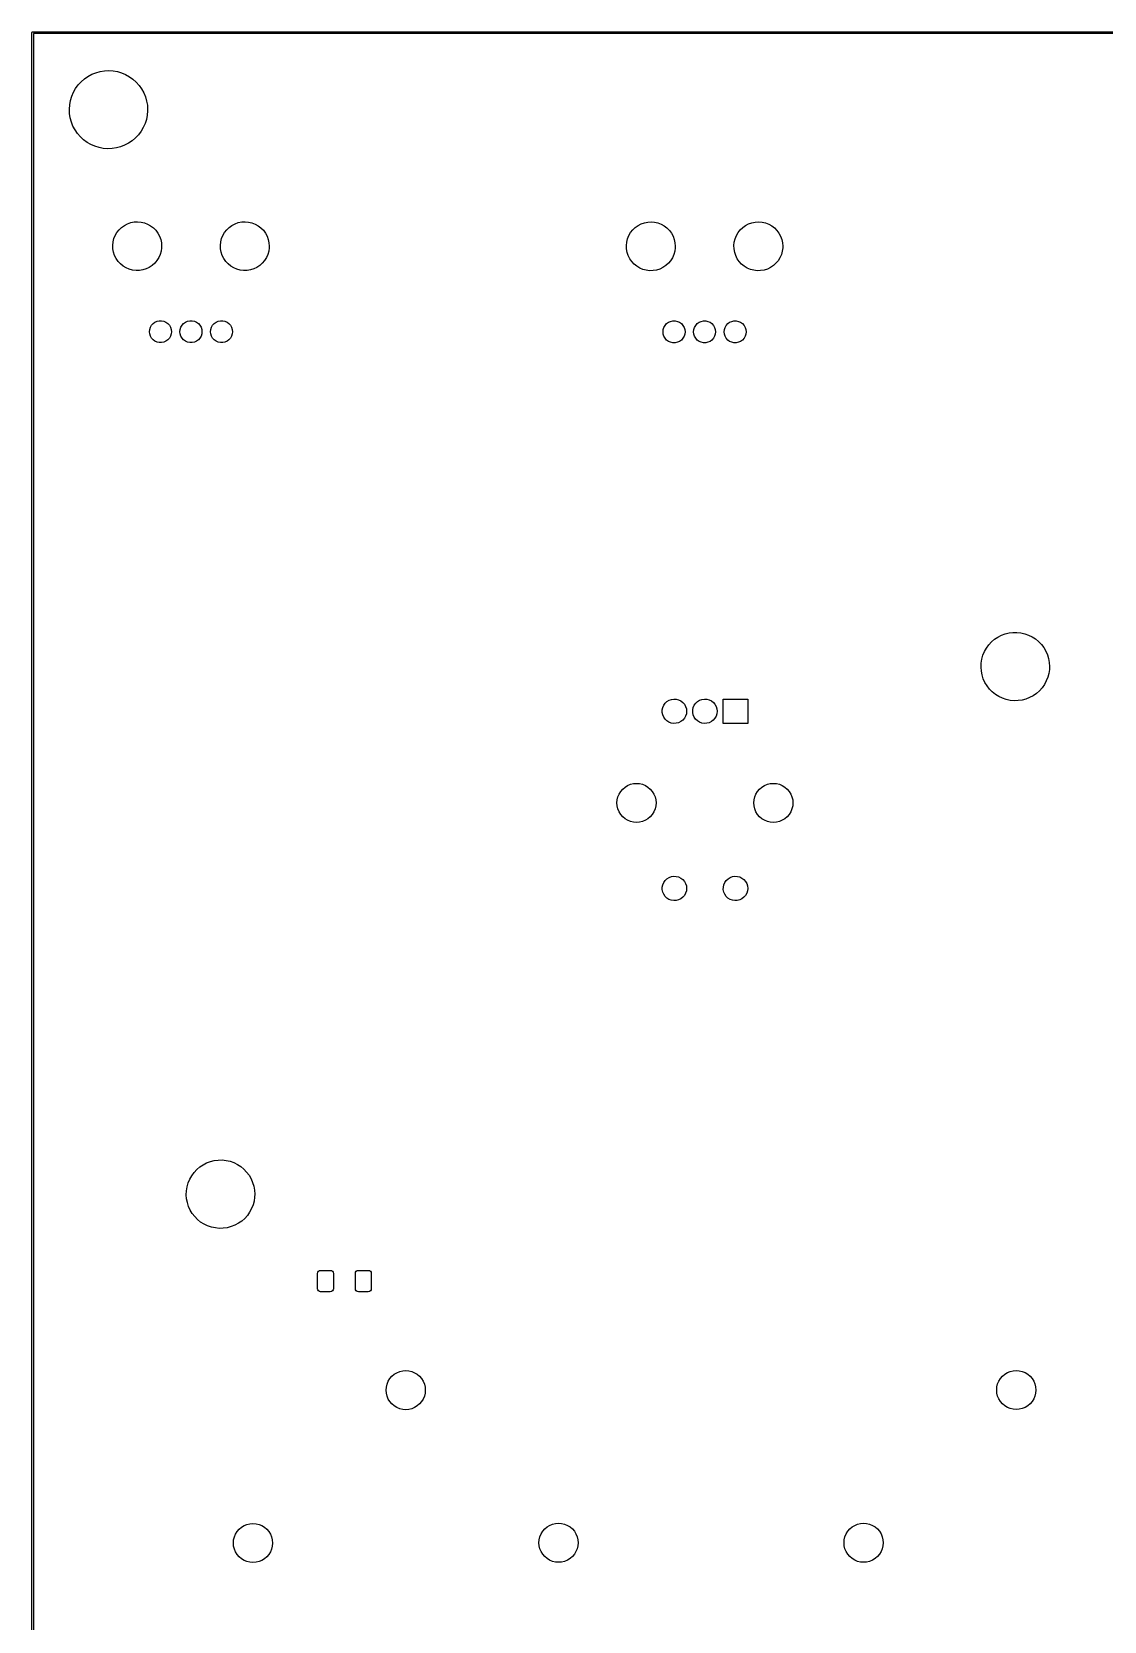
# Model space of a CAD drawing. Extents: x 0 to 360, y 0 to 260.
# Drawn here: x -0.1 to 87.7, y 130 to 260.1 of the extents above; entities that cross this region are included whole.
import ezdxf

# ---------------------------------------------------------------- set-up
doc = ezdxf.new("R2010")
doc.units = 0
doc.layers.add('BLACK', color=7, linetype='CONTINUOUS')

msp = doc.modelspace()

# ---------------------------------------------------------------- linework, layer by layer
at = {"layer": 'BLACK', "linetype": 'CONTINUOUS'}
for p, q in [((-0.075, 260), (-0.0733, 260.01)), ((-0.075, 0), (-0.075, 260)), ((-0.0739, 260.013), (-0.0722, 260.016)), ((-0.0733, 260.01), (-0.0739, 260.013)), ((-0.0722, 260.016), (-0.0705, 260.026)), ((-0.0705, 260.026), (-0.058, 260.041)), ((-0.058, 260.041), (-0.0482, 260.057)), ((-0.0482, 260.057), (-0.0418, 260.06)), ((-0.0418, 260.06), (-0.0375, 260.065)), ((-0.0375, 260.065), (-0.0183, 260.068)), ((-0.0183, 260.068), (0, 260.075)), ((0, 260.075), (360, 260.075)), ((0.075, 259.925), (0.075, 0.075)), ((359.925, 259.925), (0.075, 259.925)), ((4.2299, 256.222), (4.5232, 256.426)), ((4.5232, 256.426), (4.8375, 256.595)), ((4.8375, 256.595), (5.1688, 256.729)), ((5.1688, 256.729), (5.5129, 256.825)), ((5.5129, 256.825), (5.8655, 256.882)), ((5.8655, 256.882), (6.2223, 256.9)), ((6.2223, 256.9), (6.5789, 256.877)), ((6.5789, 256.877), (6.9307, 256.815)), ((6.9307, 256.815), (7.2734, 256.715)), ((7.2734, 256.715), (7.6028, 256.576)), ((7.6028, 256.576), (7.9146, 256.402)), ((7.9146, 256.402), (8.2051, 256.194)), ((3.193, 254.794), (3.3337, 255.123)), ((3.3337, 255.123), (3.5102, 255.433)), ((3.5102, 255.433), (3.7202, 255.722)), ((3.7202, 255.722), (3.9611, 255.986)), ((3.9611, 255.986), (4.2299, 256.222)), ((8.2051, 256.194), (8.4706, 255.955)), ((8.4706, 255.955), (8.7078, 255.688)), ((8.7078, 255.688), (8.9138, 255.396)), ((8.9138, 255.396), (9.0859, 255.083)), ((9.0859, 255.083), (9.222, 254.752)), ((3.0003, 253.745), (3.0252, 254.101)), ((3.0153, 253.388), (3.0003, 253.745)), ((3.0252, 254.101), (3.0897, 254.452)), ((3.0897, 254.452), (3.193, 254.794)), ((9.222, 254.752), (9.3205, 254.409)), ((9.3205, 254.409), (9.3801, 254.057)), ((9.3801, 254.057), (9.4, 253.7)), ((9.4, 253.7), (9.3987, 253.611)), ((3.0699, 253.035), (3.0153, 253.388)), ((3.1636, 252.69), (3.0699, 253.035)), ((3.2951, 252.358), (3.1636, 252.69)), ((3.4628, 252.042), (3.2951, 252.358)), ((9.1914, 252.564), (9.0461, 252.237)), ((9.2995, 252.904), (9.1914, 252.564)), ((9.3689, 253.255), (9.2995, 252.904)), ((9.3987, 253.611), (9.3689, 253.255)), ((3.6647, 251.748), (3.4628, 252.042)), ((3.8981, 251.477), (3.6647, 251.748)), ((4.1602, 251.234), (3.8981, 251.477)), ((4.4478, 251.022), (4.1602, 251.234)), ((8.1347, 251.151), (7.8385, 250.951)), ((8.4068, 251.383), (8.1347, 251.151)), ((8.6513, 251.643), (8.4068, 251.383)), ((8.8653, 251.929), (8.6513, 251.643)), ((9.0461, 252.237), (8.8653, 251.929)), ((4.7572, 250.844), (4.4478, 251.022)), ((5.0846, 250.701), (4.7572, 250.844)), ((5.4258, 250.595), (5.0846, 250.701)), ((5.7768, 250.528), (5.4258, 250.595)), ((6.133, 250.501), (5.7768, 250.528)), ((6.49, 250.513), (6.133, 250.501)), ((6.8434, 250.565), (6.49, 250.513)), ((7.1889, 250.657), (6.8434, 250.565)), ((7.5219, 250.786), (7.1889, 250.657)), ((7.8385, 250.951), (7.5219, 250.786)), ((6.6479, 243.148), (6.7539, 243.41)), ((6.7539, 243.41), (6.8958, 243.654)), ((6.8958, 243.654), (7.0707, 243.876)), ((7.0707, 243.876), (7.2752, 244.071)), ((7.2752, 244.071), (7.505, 244.235)), ((7.505, 244.235), (7.7557, 244.366)), ((7.7557, 244.366), (8.0222, 244.459)), ((8.0222, 244.459), (8.2993, 244.514)), ((8.2993, 244.514), (8.5814, 244.53)), ((8.5814, 244.53), (8.8629, 244.505)), ((8.8629, 244.505), (9.1381, 244.442)), ((9.1381, 244.442), (9.4016, 244.34)), ((9.4016, 244.34), (9.648, 244.202)), ((9.648, 244.202), (9.8726, 244.03)), ((9.8726, 244.03), (10.0708, 243.829)), ((10.0708, 243.829), (10.2387, 243.602)), ((10.2387, 243.602), (10.3728, 243.353)), ((10.3728, 243.353), (10.4706, 243.088)), ((15.4479, 243.148), (15.5539, 243.41)), ((15.5539, 243.41), (15.6958, 243.654)), ((15.6958, 243.654), (15.8707, 243.876)), ((15.8707, 243.876), (16.0752, 244.071)), ((16.0752, 244.071), (16.305, 244.235)), ((16.305, 244.235), (16.5557, 244.366)), ((16.5557, 244.366), (16.8223, 244.459)), ((16.8223, 244.459), (17.0993, 244.514)), ((17.0993, 244.514), (17.3814, 244.53)), ((17.3814, 244.53), (17.6629, 244.505)), ((17.6629, 244.505), (17.9381, 244.442)), ((17.9381, 244.442), (18.2016, 244.34)), ((18.2016, 244.34), (18.448, 244.202)), ((18.448, 244.202), (18.6726, 244.03)), ((18.6726, 244.03), (18.8708, 243.829)), ((18.8708, 243.829), (19.0387, 243.602)), ((19.0387, 243.602), (19.1728, 243.353)), ((19.1728, 243.353), (19.2706, 243.088)), ((48.6679, 243.138), (48.7739, 243.4)), ((48.7739, 243.4), (48.9158, 243.644)), ((48.9158, 243.644), (49.0907, 243.866)), ((49.0907, 243.866), (49.2952, 244.061)), ((49.2952, 244.061), (49.525, 244.225)), ((49.525, 244.225), (49.7757, 244.356)), ((49.7757, 244.356), (50.0423, 244.449)), ((50.0423, 244.449), (50.3193, 244.504)), ((50.3193, 244.504), (50.6014, 244.52)), ((50.6014, 244.52), (50.8829, 244.495)), ((50.8829, 244.495), (51.1581, 244.432)), ((51.1581, 244.432), (51.4216, 244.33)), ((51.4216, 244.33), (51.668, 244.192)), ((51.668, 244.192), (51.8926, 244.02)), ((51.8926, 244.02), (52.0908, 243.819)), ((52.0908, 243.819), (52.2587, 243.592)), ((52.2587, 243.592), (52.3928, 243.343)), ((52.3928, 243.343), (52.4906, 243.078)), ((57.4679, 243.138), (57.5739, 243.4)), ((57.5739, 243.4), (57.7158, 243.644)), ((57.7158, 243.644), (57.8907, 243.866)), ((57.8907, 243.866), (58.0952, 244.061)), ((58.0952, 244.061), (58.325, 244.225)), ((58.325, 244.225), (58.5757, 244.356)), ((58.5757, 244.356), (58.8423, 244.449)), ((58.8423, 244.449), (59.1193, 244.504)), ((59.1193, 244.504), (59.4014, 244.52)), ((59.4014, 244.52), (59.6829, 244.495)), ((59.6829, 244.495), (59.9581, 244.432)), ((59.9581, 244.432), (60.2216, 244.33)), ((60.2216, 244.33), (60.468, 244.192)), ((60.468, 244.192), (60.6926, 244.02)), ((60.6926, 244.02), (60.8908, 243.819)), ((60.8908, 243.819), (61.0587, 243.592)), ((61.0587, 243.592), (61.1928, 243.343)), ((61.1928, 243.343), (61.2906, 243.078)), ((6.551, 242.593), (6.5798, 242.874)), ((6.5621, 242.311), (6.551, 242.593)), ((6.6128, 242.033), (6.5621, 242.311)), ((6.5798, 242.874), (6.6479, 243.148)), ((6.7022, 241.765), (6.6128, 242.033)), ((10.5084, 242.124), (10.4318, 241.853)), ((10.4706, 243.088), (10.53, 242.812)), ((10.5461, 242.404), (10.5084, 242.124)), ((10.53, 242.812), (10.55, 242.53)), ((10.55, 242.53), (10.5461, 242.404)), ((15.351, 242.593), (15.3798, 242.874)), ((15.3621, 242.311), (15.351, 242.593)), ((15.4128, 242.033), (15.3621, 242.311)), ((15.3798, 242.874), (15.4479, 243.148)), ((15.5022, 241.765), (15.4128, 242.033)), ((19.3084, 242.124), (19.2318, 241.853)), ((19.2706, 243.088), (19.33, 242.812)), ((19.3461, 242.404), (19.3084, 242.124)), ((19.33, 242.812), (19.35, 242.53)), ((19.35, 242.53), (19.3461, 242.404)), ((48.571, 242.583), (48.5998, 242.864)), ((48.5821, 242.301), (48.571, 242.583)), ((48.6328, 242.023), (48.5821, 242.301)), ((48.5998, 242.864), (48.6679, 243.138)), ((48.7222, 241.755), (48.6328, 242.023)), ((52.5284, 242.114), (52.4518, 241.843)), ((52.4906, 243.078), (52.55, 242.802)), ((52.5661, 242.394), (52.5284, 242.114)), ((52.55, 242.802), (52.57, 242.52)), ((52.57, 242.52), (52.5661, 242.394)), ((57.371, 242.583), (57.3998, 242.864)), ((57.3821, 242.301), (57.371, 242.583)), ((57.4328, 242.023), (57.3821, 242.301)), ((57.3998, 242.864), (57.4679, 243.138)), ((57.5222, 241.755), (57.4328, 242.023)), ((61.3284, 242.114), (61.2518, 241.843)), ((61.2906, 243.078), (61.35, 242.802)), ((61.3661, 242.394), (61.3284, 242.114)), ((61.35, 242.802), (61.37, 242.52)), ((61.37, 242.52), (61.3661, 242.394)), ((6.8285, 241.512), (6.7022, 241.765)), ((6.9891, 241.28), (6.8285, 241.512)), ((7.1809, 241.072), (6.9891, 241.28)), ((7.4, 240.894), (7.1809, 241.072)), ((7.642, 240.748), (7.4, 240.894)), ((7.9022, 240.638), (7.642, 240.748)), ((9.2863, 240.67), (9.0169, 240.585)), ((9.5409, 240.793), (9.2863, 240.67)), ((9.7758, 240.95), (9.5409, 240.793)), ((9.9863, 241.138), (9.7758, 240.95)), ((10.168, 241.354), (9.9863, 241.138)), ((10.3175, 241.594), (10.168, 241.354)), ((10.4318, 241.853), (10.3175, 241.594)), ((15.6285, 241.512), (15.5022, 241.765)), ((15.7891, 241.28), (15.6285, 241.512)), ((15.9809, 241.072), (15.7891, 241.28)), ((16.2, 240.894), (15.9809, 241.072)), ((16.442, 240.748), (16.2, 240.894)), ((16.7022, 240.638), (16.442, 240.748)), ((18.0862, 240.67), (17.8169, 240.585)), ((18.3409, 240.793), (18.0862, 240.67)), ((18.5758, 240.95), (18.3409, 240.793)), ((18.7863, 241.138), (18.5758, 240.95)), ((18.968, 241.354), (18.7863, 241.138)), ((19.1175, 241.594), (18.968, 241.354)), ((19.2318, 241.853), (19.1175, 241.594)), ((48.8485, 241.502), (48.7222, 241.755)), ((49.0091, 241.27), (48.8485, 241.502)), ((49.2009, 241.062), (49.0091, 241.27)), ((49.42, 240.884), (49.2009, 241.062)), ((49.662, 240.738), (49.42, 240.884)), ((49.9222, 240.628), (49.662, 240.738)), ((51.3062, 240.66), (51.0369, 240.575)), ((51.5609, 240.783), (51.3062, 240.66)), ((51.7958, 240.94), (51.5609, 240.783)), ((52.0063, 241.128), (51.7958, 240.94)), ((52.188, 241.344), (52.0063, 241.128)), ((52.3375, 241.584), (52.188, 241.344)), ((52.4518, 241.843), (52.3375, 241.584)), ((57.6485, 241.502), (57.5222, 241.755)), ((57.8091, 241.27), (57.6485, 241.502)), ((58.0009, 241.062), (57.8091, 241.27)), ((58.22, 240.884), (58.0009, 241.062)), ((58.462, 240.738), (58.22, 240.884)), ((58.7222, 240.628), (58.462, 240.738)), ((60.1062, 240.66), (59.8369, 240.575)), ((60.3609, 240.783), (60.1062, 240.66)), ((60.5958, 240.94), (60.3609, 240.783)), ((60.8063, 241.128), (60.5958, 240.94)), ((60.988, 241.344), (60.8063, 241.128)), ((61.1375, 241.584), (60.988, 241.344)), ((61.2518, 241.843), (61.1375, 241.584)), ((8.1752, 240.565), (7.9022, 240.638)), ((8.4558, 240.532), (8.1752, 240.565)), ((8.7382, 240.539), (8.4558, 240.532)), ((9.0169, 240.585), (8.7382, 240.539)), ((16.9752, 240.565), (16.7022, 240.638)), ((17.2558, 240.532), (16.9752, 240.565)), ((17.5382, 240.539), (17.2558, 240.532)), ((17.8169, 240.585), (17.5382, 240.539)), ((50.1952, 240.555), (49.9222, 240.628)), ((50.4758, 240.522), (50.1952, 240.555)), ((50.7582, 240.529), (50.4758, 240.522)), ((51.0369, 240.575), (50.7582, 240.529)), ((58.9952, 240.555), (58.7222, 240.628)), ((59.2758, 240.522), (58.9952, 240.555)), ((59.5582, 240.529), (59.2758, 240.522)), ((59.8369, 240.575), (59.5582, 240.529)), ((9.55, 235.53), (9.5697, 235.717)), ((9.5697, 235.343), (9.55, 235.53)), ((9.5697, 235.717), (9.6278, 235.896)), ((9.6278, 235.896), (9.7219, 236.059)), ((9.7219, 236.059), (9.8478, 236.199)), ((9.8478, 236.199), (10, 236.309)), ((10, 236.309), (10.1719, 236.386)), ((10.1719, 236.386), (10.3559, 236.425)), ((10.3559, 236.425), (10.5441, 236.425)), ((10.5441, 236.425), (10.7281, 236.386)), ((10.7281, 236.386), (10.9, 236.309)), ((10.9, 236.309), (11.0522, 236.199)), ((11.0522, 236.199), (11.1781, 236.059)), ((11.1781, 236.059), (11.2722, 235.896)), ((11.2722, 235.896), (11.3303, 235.717)), ((11.3303, 235.717), (11.35, 235.53)), ((11.35, 235.53), (11.3303, 235.343)), ((12.05, 235.53), (12.0697, 235.717)), ((12.0697, 235.343), (12.05, 235.53)), ((12.0697, 235.717), (12.1278, 235.896)), ((12.1278, 235.896), (12.2219, 236.059)), ((12.2219, 236.059), (12.3478, 236.199)), ((12.3478, 236.199), (12.5, 236.309)), ((12.5, 236.309), (12.6719, 236.386)), ((12.6719, 236.386), (12.8559, 236.425)), ((12.8559, 236.425), (13.0441, 236.425)), ((13.0441, 236.425), (13.2281, 236.386)), ((13.2281, 236.386), (13.4, 236.309)), ((13.4, 236.309), (13.5522, 236.199)), ((13.5522, 236.199), (13.6781, 236.059)), ((13.6781, 236.059), (13.7722, 235.896)), ((13.7722, 235.896), (13.8303, 235.717)), ((13.8303, 235.717), (13.85, 235.53)), ((13.85, 235.53), (13.8303, 235.343)), ((14.55, 235.53), (14.5697, 235.717)), ((14.5697, 235.343), (14.55, 235.53)), ((14.5697, 235.717), (14.6278, 235.896)), ((14.6278, 235.896), (14.7219, 236.059)), ((14.7219, 236.059), (14.8478, 236.199)), ((14.8478, 236.199), (15, 236.309)), ((15, 236.309), (15.1719, 236.386)), ((15.1719, 236.386), (15.3559, 236.425)), ((15.3559, 236.425), (15.5441, 236.425)), ((15.5441, 236.425), (15.7281, 236.386)), ((15.7281, 236.386), (15.9, 236.309)), ((15.9, 236.309), (16.0522, 236.199)), ((16.0522, 236.199), (16.1781, 236.059)), ((16.1781, 236.059), (16.2722, 235.896)), ((16.2722, 235.896), (16.3303, 235.717)), ((16.3303, 235.717), (16.35, 235.53)), ((16.35, 235.53), (16.3303, 235.343)), ((51.57, 235.52), (51.5897, 235.707)), ((51.5897, 235.333), (51.57, 235.52)), ((51.5897, 235.707), (51.6478, 235.886)), ((51.6478, 235.886), (51.7419, 236.049)), ((51.7419, 236.049), (51.8678, 236.189)), ((51.8678, 236.189), (52.02, 236.299)), ((52.02, 236.299), (52.1919, 236.376)), ((52.1919, 236.376), (52.3759, 236.415)), ((52.3759, 236.415), (52.5641, 236.415)), ((52.5641, 236.415), (52.7481, 236.376)), ((52.7481, 236.376), (52.92, 236.299)), ((52.92, 236.299), (53.0722, 236.189)), ((53.0722, 236.189), (53.1981, 236.049)), ((53.1981, 236.049), (53.2922, 235.886)), ((53.2922, 235.886), (53.3503, 235.707)), ((53.3503, 235.707), (53.37, 235.52)), ((53.37, 235.52), (53.3503, 235.333)), ((54.07, 235.52), (54.0897, 235.707)), ((54.0897, 235.333), (54.07, 235.52)), ((54.0897, 235.707), (54.1478, 235.886)), ((54.1478, 235.886), (54.2419, 236.049)), ((54.2419, 236.049), (54.3678, 236.189)), ((54.3678, 236.189), (54.52, 236.299)), ((54.52, 236.299), (54.6919, 236.376)), ((54.6919, 236.376), (54.8759, 236.415)), ((54.8759, 236.415), (55.0641, 236.415)), ((55.0641, 236.415), (55.2481, 236.376)), ((55.2481, 236.376), (55.42, 236.299)), ((55.42, 236.299), (55.5722, 236.189)), ((55.5722, 236.189), (55.6981, 236.049)), ((55.6981, 236.049), (55.7922, 235.886)), ((55.7922, 235.886), (55.8503, 235.707)), ((55.8503, 235.707), (55.87, 235.52)), ((55.87, 235.52), (55.8503, 235.333)), ((56.57, 235.52), (56.5897, 235.707)), ((56.5897, 235.333), (56.57, 235.52)), ((56.5897, 235.707), (56.6478, 235.886)), ((56.6478, 235.886), (56.7419, 236.049)), ((56.7419, 236.049), (56.8678, 236.189)), ((56.8678, 236.189), (57.02, 236.299)), ((57.02, 236.299), (57.1919, 236.376)), ((57.1919, 236.376), (57.3759, 236.415)), ((57.3759, 236.415), (57.5641, 236.415)), ((57.5641, 236.415), (57.7481, 236.376)), ((57.7481, 236.376), (57.92, 236.299)), ((57.92, 236.299), (58.0722, 236.189)), ((58.0722, 236.189), (58.1981, 236.049)), ((58.1981, 236.049), (58.2922, 235.886)), ((58.2922, 235.886), (58.3503, 235.707)), ((58.3503, 235.707), (58.37, 235.52)), ((58.37, 235.52), (58.3503, 235.333)), ((9.6278, 235.164), (9.5697, 235.343)), ((9.7219, 235.001), (9.6278, 235.164)), ((9.8478, 234.861), (9.7219, 235.001)), ((10, 234.751), (9.8478, 234.861)), ((10.1719, 234.674), (10, 234.751)), ((10.3559, 234.635), (10.1719, 234.674)), ((10.5441, 234.635), (10.3559, 234.635)), ((10.7281, 234.674), (10.5441, 234.635)), ((10.9, 234.751), (10.7281, 234.674)), ((11.0522, 234.861), (10.9, 234.751)), ((11.1781, 235.001), (11.0522, 234.861)), ((11.2722, 235.164), (11.1781, 235.001)), ((11.3303, 235.343), (11.2722, 235.164)), ((12.1278, 235.164), (12.0697, 235.343)), ((12.2219, 235.001), (12.1278, 235.164)), ((12.3478, 234.861), (12.2219, 235.001)), ((12.5, 234.751), (12.3478, 234.861)), ((12.6719, 234.674), (12.5, 234.751)), ((12.8559, 234.635), (12.6719, 234.674)), ((13.0441, 234.635), (12.8559, 234.635)), ((13.2281, 234.674), (13.0441, 234.635)), ((13.4, 234.751), (13.2281, 234.674)), ((13.5522, 234.861), (13.4, 234.751)), ((13.6781, 235.001), (13.5522, 234.861)), ((13.7722, 235.164), (13.6781, 235.001)), ((13.8303, 235.343), (13.7722, 235.164)), ((14.6278, 235.164), (14.5697, 235.343)), ((14.7219, 235.001), (14.6278, 235.164)), ((14.8478, 234.861), (14.7219, 235.001)), ((15, 234.751), (14.8478, 234.861)), ((15.1719, 234.674), (15, 234.751)), ((15.3559, 234.635), (15.1719, 234.674)), ((15.5441, 234.635), (15.3559, 234.635)), ((15.7281, 234.674), (15.5441, 234.635)), ((15.9, 234.751), (15.7281, 234.674)), ((16.0522, 234.861), (15.9, 234.751)), ((16.1781, 235.001), (16.0522, 234.861)), ((16.2722, 235.164), (16.1781, 235.001)), ((16.3303, 235.343), (16.2722, 235.164)), ((51.6478, 235.154), (51.5897, 235.333)), ((51.7419, 234.991), (51.6478, 235.154)), ((51.8678, 234.851), (51.7419, 234.991)), ((52.02, 234.741), (51.8678, 234.851)), ((52.1919, 234.664), (52.02, 234.741)), ((52.3759, 234.625), (52.1919, 234.664)), ((52.5641, 234.625), (52.3759, 234.625)), ((52.7481, 234.664), (52.5641, 234.625)), ((52.92, 234.741), (52.7481, 234.664)), ((53.0722, 234.851), (52.92, 234.741)), ((53.1981, 234.991), (53.0722, 234.851)), ((53.2922, 235.154), (53.1981, 234.991)), ((53.3503, 235.333), (53.2922, 235.154)), ((54.1478, 235.154), (54.0897, 235.333)), ((54.2419, 234.991), (54.1478, 235.154)), ((54.3678, 234.851), (54.2419, 234.991)), ((54.52, 234.741), (54.3678, 234.851)), ((54.6919, 234.664), (54.52, 234.741)), ((54.8759, 234.625), (54.6919, 234.664)), ((55.0641, 234.625), (54.8759, 234.625)), ((55.2481, 234.664), (55.0641, 234.625)), ((55.42, 234.741), (55.2481, 234.664)), ((55.5722, 234.851), (55.42, 234.741)), ((55.6981, 234.991), (55.5722, 234.851)), ((55.7922, 235.154), (55.6981, 234.991)), ((55.8503, 235.333), (55.7922, 235.154)), ((56.6478, 235.154), (56.5897, 235.333)), ((56.7419, 234.991), (56.6478, 235.154)), ((56.8678, 234.851), (56.7419, 234.991)), ((57.02, 234.741), (56.8678, 234.851)), ((57.1919, 234.664), (57.02, 234.741)), ((57.3759, 234.625), (57.1919, 234.664)), ((57.5641, 234.625), (57.3759, 234.625)), ((57.7481, 234.664), (57.5641, 234.625)), ((57.92, 234.741), (57.7481, 234.664)), ((58.0722, 234.851), (57.92, 234.741)), ((58.1981, 234.991), (58.0722, 234.851)), ((58.2922, 235.154), (58.1981, 234.991)), ((58.3503, 235.333), (58.2922, 235.154)), ((79.2556, 210.69), (79.562, 210.805)), ((79.562, 210.805), (79.8797, 210.883)), ((79.8797, 210.883), (80.2044, 210.924)), ((80.2044, 210.924), (80.5317, 210.926)), ((80.5317, 210.926), (80.857, 210.891)), ((80.857, 210.891), (81.1759, 210.817)), ((81.1759, 210.817), (81.484, 210.707)), ((77.8712, 209.353), (78.0311, 209.639)), ((78.0311, 209.639), (78.2232, 209.903)), ((78.2232, 209.903), (78.445, 210.144)), ((78.445, 210.144), (78.6932, 210.357)), ((78.6932, 210.357), (78.9647, 210.54)), ((78.9647, 210.54), (79.2556, 210.69)), ((81.484, 210.707), (81.7773, 210.562)), ((81.7773, 210.562), (82.0516, 210.384)), ((82.0516, 210.384), (82.3032, 210.174)), ((82.3032, 210.174), (82.5286, 209.937)), ((82.5286, 209.937), (82.7249, 209.675)), ((82.7249, 209.675), (82.8892, 209.392)), ((77.5903, 208.086), (77.6043, 208.413)), ((77.6043, 208.413), (77.6564, 208.736)), ((77.6564, 208.736), (77.7457, 209.051)), ((77.7457, 209.051), (77.8712, 209.353)), ((82.8892, 209.392), (83.0195, 209.092)), ((83.0195, 209.092), (83.1138, 208.779)), ((83.1138, 208.779), (83.1709, 208.457)), ((83.1709, 208.457), (83.19, 208.13)), ((83.19, 208.13), (83.1798, 207.891)), ((77.6146, 207.76), (77.5903, 208.086)), ((77.6768, 207.438), (77.6146, 207.76)), ((77.776, 207.127), (77.6768, 207.438)), ((77.9109, 206.828), (77.776, 207.127)), ((78.0797, 206.548), (77.9109, 206.828)), ((82.9277, 206.947), (82.7723, 206.659)), ((83.0484, 207.251), (82.9277, 206.947)), ((83.1328, 207.567), (83.0484, 207.251)), ((83.1798, 207.891), (83.1328, 207.567)), ((78.28, 206.289), (78.0797, 206.548)), ((78.5092, 206.056), (78.28, 206.289)), ((78.764, 205.85), (78.5092, 206.056)), ((79.0411, 205.676), (78.764, 205.85)), ((79.3366, 205.536), (79.0411, 205.676)), ((79.6464, 205.431), (79.3366, 205.536)), ((81.5645, 205.588), (81.2599, 205.469)), ((81.853, 205.743), (81.5645, 205.588)), ((82.1215, 205.93), (81.853, 205.743)), ((82.3664, 206.147), (82.1215, 205.93)), ((82.5843, 206.391), (82.3664, 206.147)), ((82.7723, 206.659), (82.5843, 206.391)), ((51.5048, 204.372), (51.5055, 204.575)), ((51.5447, 204.174), (51.5048, 204.372)), ((51.5055, 204.575), (51.5468, 204.772)), ((51.5468, 204.772), (51.6271, 204.958)), ((51.6271, 204.958), (51.743, 205.123)), ((51.743, 205.123), (51.8899, 205.262)), ((51.8899, 205.262), (52.0616, 205.369)), ((52.0616, 205.369), (52.2513, 205.439)), ((52.2513, 205.439), (52.4511, 205.469)), ((52.4511, 205.469), (52.653, 205.458)), ((52.653, 205.458), (52.8486, 205.407)), ((52.8486, 205.407), (53.0299, 205.318)), ((53.0299, 205.318), (53.1896, 205.194)), ((53.1896, 205.194), (53.3211, 205.041)), ((53.3211, 205.041), (53.4191, 204.864)), ((53.4781, 204.262), (53.4164, 204.07)), ((53.4191, 204.864), (53.4796, 204.671)), ((53.5, 204.463), (53.4781, 204.262)), ((53.4796, 204.671), (53.5, 204.47)), ((53.5, 204.47), (53.5, 204.463)), ((54.0048, 204.372), (54.0055, 204.575)), ((54.0447, 204.174), (54.0048, 204.372)), ((54.0055, 204.575), (54.0468, 204.772)), ((54.0468, 204.772), (54.1271, 204.958)), ((54.1271, 204.958), (54.243, 205.123)), ((54.243, 205.123), (54.3899, 205.262)), ((54.3899, 205.262), (54.5616, 205.369)), ((54.5616, 205.369), (54.7513, 205.439)), ((54.7513, 205.439), (54.9511, 205.469)), ((54.9511, 205.469), (55.153, 205.458)), ((55.153, 205.458), (55.3486, 205.407)), ((55.3486, 205.407), (55.5299, 205.318)), ((55.5299, 205.318), (55.6896, 205.194)), ((55.6896, 205.194), (55.8211, 205.041)), ((55.8211, 205.041), (55.9191, 204.864)), ((55.9781, 204.262), (55.9164, 204.07)), ((55.9191, 204.864), (55.9796, 204.671)), ((56, 204.463), (55.9781, 204.262)), ((55.9796, 204.671), (56, 204.47)), ((56, 204.47), (56, 204.463)), ((56.5, 203.47), (56.5, 205.47)), ((56.5, 205.47), (58.5, 205.47)), ((58.5, 205.47), (58.5, 203.47)), ((79.9665, 205.362), (79.6464, 205.431)), ((80.2923, 205.332), (79.9665, 205.362)), ((80.6194, 205.339), (80.2923, 205.332)), ((80.9434, 205.385), (80.6194, 205.339)), ((81.2599, 205.469), (80.9434, 205.385)), ((51.6237, 203.988), (51.5447, 204.174)), ((51.7385, 203.822), (51.6237, 203.988)), ((51.8843, 203.682), (51.7385, 203.822)), ((52.0554, 203.574), (51.8843, 203.682)), ((52.2446, 203.503), (52.0554, 203.574)), ((52.4442, 203.472), (52.2446, 203.503)), ((52.6461, 203.481), (52.4442, 203.472)), ((52.842, 203.53), (52.6461, 203.481)), ((53.024, 203.618), (52.842, 203.53)), ((53.1845, 203.741), (53.024, 203.618)), ((53.3171, 203.894), (53.1845, 203.741)), ((53.4164, 204.07), (53.3171, 203.894)), ((54.1237, 203.988), (54.0447, 204.174)), ((54.2385, 203.822), (54.1237, 203.988)), ((54.3843, 203.682), (54.2385, 203.822)), ((54.5554, 203.574), (54.3843, 203.682)), ((54.7446, 203.503), (54.5554, 203.574)), ((54.9442, 203.472), (54.7446, 203.503)), ((55.1461, 203.481), (54.9442, 203.472)), ((55.342, 203.53), (55.1461, 203.481)), ((55.524, 203.618), (55.342, 203.53)), ((55.6845, 203.741), (55.524, 203.618)), ((55.8171, 203.894), (55.6845, 203.741)), ((55.9164, 204.07), (55.8171, 203.894)), ((58.5, 203.47), (56.5, 203.47)), ((47.9744, 197.696), (48.1056, 197.91)), ((48.1056, 197.91), (48.2686, 198.101)), ((48.2686, 198.101), (48.4595, 198.264)), ((48.4595, 198.264), (48.6736, 198.396)), ((48.6736, 198.396), (48.9056, 198.492)), ((48.9056, 198.492), (49.1497, 198.55)), ((49.1497, 198.55), (49.4, 198.57)), ((49.4, 198.57), (49.6503, 198.55)), ((49.6503, 198.55), (49.8944, 198.492)), ((49.8944, 198.492), (50.1264, 198.396)), ((50.1264, 198.396), (50.3405, 198.264)), ((50.3405, 198.264), (50.5314, 198.101)), ((50.5314, 198.101), (50.6944, 197.91)), ((50.6944, 197.91), (50.8256, 197.696)), ((59.1744, 197.696), (59.3056, 197.91)), ((59.3056, 197.91), (59.4686, 198.101)), ((59.4686, 198.101), (59.6595, 198.264)), ((59.6595, 198.264), (59.8736, 198.396)), ((59.8736, 198.396), (60.1056, 198.492)), ((60.1056, 198.492), (60.3497, 198.55)), ((60.3497, 198.55), (60.6, 198.57)), ((60.6, 198.57), (60.8503, 198.55)), ((60.8503, 198.55), (61.0944, 198.492)), ((61.0944, 198.492), (61.3264, 198.396)), ((61.3264, 198.396), (61.5405, 198.264)), ((61.5405, 198.264), (61.7314, 198.101)), ((61.7314, 198.101), (61.8944, 197.91)), ((61.8944, 197.91), (62.0256, 197.696)), ((47.8, 196.97), (47.8197, 197.22)), ((47.8197, 196.72), (47.8, 196.97)), ((47.8197, 197.22), (47.8783, 197.464)), ((47.8783, 196.476), (47.8197, 196.72)), ((47.8783, 197.464), (47.9744, 197.696)), ((47.9744, 196.244), (47.8783, 196.476)), ((50.8256, 197.696), (50.9217, 197.464)), ((50.9217, 196.476), (50.8256, 196.244)), ((50.9217, 197.464), (50.9803, 197.22)), ((50.9803, 196.72), (50.9217, 196.476)), ((50.9803, 197.22), (51, 196.97)), ((51, 196.97), (50.9803, 196.72)), ((59, 196.97), (59.0197, 197.22)), ((59.0197, 196.72), (59, 196.97)), ((59.0197, 197.22), (59.0783, 197.464)), ((59.0783, 196.476), (59.0197, 196.72)), ((59.0783, 197.464), (59.1744, 197.696)), ((59.1744, 196.244), (59.0783, 196.476)), ((62.0256, 197.696), (62.1217, 197.464)), ((62.1217, 196.476), (62.0256, 196.244)), ((62.1217, 197.464), (62.1803, 197.22)), ((62.1803, 196.72), (62.1217, 196.476)), ((62.1803, 197.22), (62.2, 196.97)), ((62.2, 196.97), (62.1803, 196.72)), ((48.1056, 196.03), (47.9744, 196.244)), ((48.2686, 195.839), (48.1056, 196.03)), ((48.4595, 195.676), (48.2686, 195.839)), ((48.6736, 195.544), (48.4595, 195.676)), ((48.9056, 195.448), (48.6736, 195.544)), ((49.1497, 195.39), (48.9056, 195.448)), ((49.4, 195.37), (49.1497, 195.39)), ((49.6503, 195.39), (49.4, 195.37)), ((49.8944, 195.448), (49.6503, 195.39)), ((50.1264, 195.544), (49.8944, 195.448)), ((50.3405, 195.676), (50.1264, 195.544)), ((50.5314, 195.839), (50.3405, 195.676)), ((50.6944, 196.03), (50.5314, 195.839)), ((50.8256, 196.244), (50.6944, 196.03)), ((59.3056, 196.03), (59.1744, 196.244)), ((59.4686, 195.839), (59.3056, 196.03)), ((59.6595, 195.676), (59.4686, 195.839)), ((59.8736, 195.544), (59.6595, 195.676)), ((60.1056, 195.448), (59.8736, 195.544)), ((60.3497, 195.39), (60.1056, 195.448)), ((60.6, 195.37), (60.3497, 195.39)), ((60.8503, 195.39), (60.6, 195.37)), ((61.0944, 195.448), (60.8503, 195.39)), ((61.3264, 195.544), (61.0944, 195.448)), ((61.5405, 195.676), (61.3264, 195.544)), ((61.7314, 195.839), (61.5405, 195.676)), ((61.8944, 196.03), (61.7314, 195.839)), ((62.0256, 196.244), (61.8944, 196.03)), ((51.5048, 189.872), (51.5055, 190.075)), ((51.5055, 190.075), (51.5468, 190.272)), ((51.5468, 190.272), (51.6271, 190.458)), ((51.6271, 190.458), (51.743, 190.623)), ((51.743, 190.623), (51.8899, 190.762)), ((51.8899, 190.762), (52.0616, 190.869)), ((52.0616, 190.869), (52.2513, 190.939)), ((52.2513, 190.939), (52.4511, 190.969)), ((52.4511, 190.969), (52.653, 190.958)), ((52.653, 190.958), (52.8486, 190.907)), ((52.8486, 190.907), (53.0299, 190.818)), ((53.0299, 190.818), (53.1896, 190.694)), ((53.1896, 190.694), (53.3211, 190.541)), ((53.3211, 190.541), (53.4191, 190.364)), ((53.4191, 190.364), (53.4796, 190.171)), ((53.5, 189.963), (53.4781, 189.762)), ((53.4796, 190.171), (53.5, 189.97)), ((53.5, 189.97), (53.5, 189.963)), ((56.5048, 189.872), (56.5055, 190.075)), ((56.5055, 190.075), (56.5468, 190.272)), ((56.5468, 190.272), (56.6271, 190.458)), ((56.6271, 190.458), (56.743, 190.623)), ((56.743, 190.623), (56.8899, 190.762)), ((56.8899, 190.762), (57.0616, 190.869)), ((57.0616, 190.869), (57.2513, 190.939)), ((57.2513, 190.939), (57.4511, 190.969)), ((57.4511, 190.969), (57.653, 190.958)), ((57.653, 190.958), (57.8486, 190.907)), ((57.8486, 190.907), (58.0299, 190.818)), ((58.0299, 190.818), (58.1896, 190.694)), ((58.1896, 190.694), (58.3211, 190.541)), ((58.3211, 190.541), (58.4191, 190.364)), ((58.4191, 190.364), (58.4796, 190.171)), ((58.5, 189.963), (58.4781, 189.762)), ((58.4796, 190.171), (58.5, 189.97)), ((58.5, 189.97), (58.5, 189.963)), ((51.5447, 189.674), (51.5048, 189.872)), ((51.6237, 189.488), (51.5447, 189.674)), ((51.7385, 189.322), (51.6237, 189.488)), ((51.8843, 189.182), (51.7385, 189.322)), ((52.0554, 189.074), (51.8843, 189.182)), ((52.2446, 189.003), (52.0554, 189.074)), ((52.4442, 188.972), (52.2446, 189.003)), ((52.6461, 188.981), (52.4442, 188.972)), ((52.842, 189.03), (52.6461, 188.981)), ((53.024, 189.118), (52.842, 189.03)), ((53.1845, 189.241), (53.024, 189.118)), ((53.3171, 189.394), (53.1845, 189.241)), ((53.4164, 189.57), (53.3171, 189.394)), ((53.4781, 189.762), (53.4164, 189.57)), ((56.5447, 189.674), (56.5048, 189.872)), ((56.6237, 189.488), (56.5447, 189.674)), ((56.7385, 189.322), (56.6237, 189.488)), ((56.8843, 189.182), (56.7385, 189.322)), ((57.0554, 189.074), (56.8843, 189.182)), ((57.2446, 189.003), (57.0554, 189.074)), ((57.4442, 188.972), (57.2446, 189.003)), ((57.6461, 188.981), (57.4442, 188.972)), ((57.842, 189.03), (57.6461, 188.981)), ((58.024, 189.118), (57.842, 189.03)), ((58.1845, 189.241), (58.024, 189.118)), ((58.3171, 189.394), (58.1845, 189.241)), ((58.4164, 189.57), (58.3171, 189.394)), ((58.4781, 189.762), (58.4164, 189.57)), ((13.0071, 166.459), (13.1992, 166.723)), ((13.1992, 166.723), (13.421, 166.964)), ((13.421, 166.964), (13.6692, 167.177)), ((13.6692, 167.177), (13.9407, 167.36)), ((13.9407, 167.36), (14.2316, 167.51)), ((14.2316, 167.51), (14.538, 167.625)), ((14.538, 167.625), (14.8557, 167.703)), ((14.8557, 167.703), (15.1804, 167.744)), ((15.1804, 167.744), (15.5077, 167.746)), ((15.5077, 167.746), (15.833, 167.711)), ((15.833, 167.711), (16.1519, 167.637)), ((16.1519, 167.637), (16.46, 167.527)), ((16.46, 167.527), (16.7533, 167.382)), ((16.7533, 167.382), (17.0276, 167.204)), ((17.0276, 167.204), (17.2792, 166.994)), ((17.2792, 166.994), (17.5046, 166.757)), ((17.5046, 166.757), (17.7009, 166.495)), ((12.5663, 164.906), (12.5803, 165.233)), ((12.5803, 165.233), (12.6324, 165.556)), ((12.6324, 165.556), (12.7217, 165.871)), ((12.7217, 165.871), (12.8472, 166.173)), ((12.8472, 166.173), (13.0071, 166.459)), ((17.7009, 166.495), (17.8652, 166.212)), ((17.8652, 166.212), (17.9955, 165.912)), ((17.9955, 165.912), (18.0898, 165.599)), ((18.0898, 165.599), (18.1469, 165.277)), ((18.1469, 165.277), (18.166, 164.95)), ((12.5906, 164.58), (12.5663, 164.906)), ((12.6528, 164.258), (12.5906, 164.58)), ((12.752, 163.947), (12.6528, 164.258)), ((12.8869, 163.648), (12.752, 163.947)), ((18.0244, 164.071), (17.9037, 163.767)), ((18.1088, 164.387), (18.0244, 164.071)), ((18.1558, 164.711), (18.1088, 164.387)), ((18.166, 164.95), (18.1558, 164.711)), ((13.0557, 163.368), (12.8869, 163.648)), ((13.256, 163.109), (13.0557, 163.368)), ((13.4852, 162.876), (13.256, 163.109)), ((13.74, 162.67), (13.4852, 162.876)), ((14.0171, 162.496), (13.74, 162.67)), ((17.0975, 162.75), (16.829, 162.563)), ((17.3424, 162.967), (17.0975, 162.75)), ((17.5603, 163.211), (17.3424, 162.967)), ((17.7483, 163.479), (17.5603, 163.211)), ((17.9037, 163.767), (17.7483, 163.479)), ((14.3126, 162.356), (14.0171, 162.496)), ((14.6224, 162.251), (14.3126, 162.356)), ((14.9425, 162.182), (14.6224, 162.251)), ((15.2683, 162.152), (14.9425, 162.182)), ((15.5954, 162.159), (15.2683, 162.152)), ((15.9194, 162.205), (15.5954, 162.159)), ((16.2359, 162.289), (15.9194, 162.205)), ((16.5405, 162.408), (16.2359, 162.289)), ((16.829, 162.563), (16.5405, 162.408)), ((23.3732, 158.64), (23.4543, 158.694)), ((23.4543, 158.694), (23.55, 158.713)), ((23.55, 158.713), (24.35, 158.713)), ((24.35, 158.713), (24.4457, 158.694)), ((24.4457, 158.694), (24.5268, 158.64)), ((26.4732, 158.64), (26.5543, 158.694)), ((26.5543, 158.694), (26.65, 158.713)), ((26.65, 158.713), (27.45, 158.713)), ((27.45, 158.713), (27.5457, 158.694)), ((27.5457, 158.694), (27.6268, 158.64)), ((23.3, 158.463), (23.319, 158.559)), ((23.3, 157.213), (23.3, 158.463)), ((23.319, 158.559), (23.3732, 158.64)), ((24.5268, 158.64), (24.581, 158.559)), ((24.581, 158.559), (24.6, 158.463)), ((24.6, 158.463), (24.6, 157.213)), ((26.4, 158.463), (26.419, 158.559)), ((26.4, 157.213), (26.4, 158.463)), ((26.419, 158.559), (26.4732, 158.64)), ((27.6268, 158.64), (27.681, 158.559)), ((27.681, 158.559), (27.7, 158.463)), ((27.7, 158.463), (27.7, 157.213)), ((23.319, 157.117), (23.3, 157.213)), ((23.3732, 157.036), (23.319, 157.117)), ((23.4543, 156.982), (23.3732, 157.036)), ((23.55, 156.963), (23.4543, 156.982)), ((24.35, 156.963), (23.55, 156.963)), ((24.4457, 156.982), (24.35, 156.963)), ((24.5268, 157.036), (24.4457, 156.982)), ((24.581, 157.117), (24.5268, 157.036)), ((24.6, 157.213), (24.581, 157.117)), ((26.419, 157.117), (26.4, 157.213)), ((26.4732, 157.036), (26.419, 157.117)), ((26.5543, 156.982), (26.4732, 157.036)), ((26.65, 156.963), (26.5543, 156.982)), ((27.45, 156.963), (26.65, 156.963)), ((27.5457, 156.982), (27.45, 156.963)), ((27.6268, 157.036), (27.5457, 156.982)), ((27.681, 157.117), (27.6268, 157.036)), ((27.7, 157.213), (27.681, 157.117)), ((28.9983, 149.404), (29.0944, 149.636)), ((29.0944, 149.636), (29.2256, 149.85)), ((29.2256, 149.85), (29.3886, 150.041)), ((29.3886, 150.041), (29.5795, 150.204)), ((29.5795, 150.204), (29.7936, 150.336)), ((29.7936, 150.336), (30.0256, 150.432)), ((30.0256, 150.432), (30.2697, 150.49)), ((30.2697, 150.49), (30.52, 150.51)), ((30.52, 150.51), (30.7703, 150.49)), ((30.7703, 150.49), (31.0144, 150.432)), ((31.0144, 150.432), (31.2464, 150.336)), ((31.2464, 150.336), (31.4605, 150.204)), ((31.4605, 150.204), (31.6514, 150.041)), ((31.6514, 150.041), (31.8144, 149.85)), ((31.8144, 149.85), (31.9456, 149.636)), ((31.9456, 149.636), (32.0417, 149.404)), ((78.9483, 149.414), (79.0444, 149.646)), ((79.0444, 149.646), (79.1756, 149.86)), ((79.1756, 149.86), (79.3386, 150.051)), ((79.3386, 150.051), (79.5295, 150.214)), ((79.5295, 150.214), (79.7436, 150.346)), ((79.7436, 150.346), (79.9756, 150.442)), ((79.9756, 150.442), (80.2197, 150.5)), ((80.2197, 150.5), (80.47, 150.52)), ((80.47, 150.52), (80.7203, 150.5)), ((80.7203, 150.5), (80.9644, 150.442)), ((80.9644, 150.442), (81.1964, 150.346)), ((81.1964, 150.346), (81.4105, 150.214)), ((81.4105, 150.214), (81.6014, 150.051)), ((81.6014, 150.051), (81.7644, 149.86)), ((81.7644, 149.86), (81.8956, 149.646)), ((81.8956, 149.646), (81.9917, 149.414)), ((28.92, 148.91), (28.9397, 149.16)), ((28.9397, 148.66), (28.92, 148.91)), ((28.9397, 149.16), (28.9983, 149.404)), ((28.9983, 148.416), (28.9397, 148.66)), ((29.0944, 148.184), (28.9983, 148.416)), ((32.0417, 148.416), (31.9456, 148.184)), ((32.0417, 149.404), (32.1003, 149.16)), ((32.1003, 148.66), (32.0417, 148.416)), ((32.1003, 149.16), (32.12, 148.91)), ((32.12, 148.91), (32.1003, 148.66)), ((78.87, 148.92), (78.8897, 149.17)), ((78.8897, 148.67), (78.87, 148.92)), ((78.8897, 149.17), (78.9483, 149.414)), ((78.9483, 148.426), (78.8897, 148.67)), ((79.0444, 148.194), (78.9483, 148.426)), ((81.9917, 148.426), (81.8956, 148.194)), ((81.9917, 149.414), (82.0503, 149.17)), ((82.0503, 148.67), (81.9917, 148.426)), ((82.0503, 149.17), (82.07, 148.92)), ((82.07, 148.92), (82.0503, 148.67)), ((29.2256, 147.97), (29.0944, 148.184)), ((29.3886, 147.779), (29.2256, 147.97)), ((29.5795, 147.616), (29.3886, 147.779)), ((29.7936, 147.484), (29.5795, 147.616)), ((30.0256, 147.388), (29.7936, 147.484)), ((30.2697, 147.33), (30.0256, 147.388)), ((30.52, 147.31), (30.2697, 147.33)), ((30.7703, 147.33), (30.52, 147.31)), ((31.0144, 147.388), (30.7703, 147.33)), ((31.2464, 147.484), (31.0144, 147.388)), ((31.4605, 147.616), (31.2464, 147.484)), ((31.6514, 147.779), (31.4605, 147.616)), ((31.8144, 147.97), (31.6514, 147.779)), ((31.9456, 148.184), (31.8144, 147.97)), ((79.1756, 147.98), (79.0444, 148.194)), ((79.3386, 147.789), (79.1756, 147.98)), ((79.5295, 147.626), (79.3386, 147.789)), ((79.7436, 147.494), (79.5295, 147.626)), ((79.9756, 147.398), (79.7436, 147.494)), ((80.2197, 147.34), (79.9756, 147.398)), ((80.47, 147.32), (80.2197, 147.34)), ((80.7203, 147.34), (80.47, 147.32)), ((80.9644, 147.398), (80.7203, 147.34)), ((81.1964, 147.494), (80.9644, 147.398)), ((81.4105, 147.626), (81.1964, 147.494)), ((81.6014, 147.789), (81.4105, 147.626)), ((81.7644, 147.98), (81.6014, 147.789)), ((81.8956, 148.194), (81.7644, 147.98)), ((17.2936, 137.826), (17.5256, 137.922)), ((17.5256, 137.922), (17.7697, 137.98)), ((17.7697, 137.98), (18.02, 138)), ((18.02, 138), (18.2703, 137.98)), ((18.2703, 137.98), (18.5144, 137.922)), ((18.5144, 137.922), (18.7464, 137.826)), ((42.2936, 137.846), (42.5256, 137.942)), ((42.5256, 137.942), (42.7697, 138)), ((42.7697, 138), (43.02, 138.02)), ((43.02, 138.02), (43.2703, 138)), ((43.2703, 138), (43.5144, 137.942)), ((43.5144, 137.942), (43.7464, 137.846)), ((67.2536, 137.846), (67.4856, 137.942)), ((67.4856, 137.942), (67.7297, 138)), ((67.7297, 138), (67.98, 138.02)), ((67.98, 138.02), (68.2303, 138)), ((68.2303, 138), (68.4744, 137.942)), ((68.4744, 137.942), (68.7064, 137.846)), ((16.42, 136.4), (16.4397, 136.65)), ((16.4397, 136.65), (16.4983, 136.894)), ((16.4983, 136.894), (16.5944, 137.126)), ((16.5944, 137.126), (16.7256, 137.34)), ((16.7256, 137.34), (16.8886, 137.531)), ((16.8886, 137.531), (17.0795, 137.694)), ((17.0795, 137.694), (17.2936, 137.826)), ((18.7464, 137.826), (18.9605, 137.694)), ((18.9605, 137.694), (19.1514, 137.531)), ((19.1514, 137.531), (19.3144, 137.34)), ((19.3144, 137.34), (19.4456, 137.126)), ((19.4456, 137.126), (19.5417, 136.894)), ((19.5417, 136.894), (19.6003, 136.65)), ((19.6003, 136.65), (19.62, 136.4)), ((41.42, 136.42), (41.4397, 136.67)), ((41.4397, 136.67), (41.4983, 136.914)), ((41.4983, 136.914), (41.5944, 137.146)), ((41.5944, 137.146), (41.7256, 137.36)), ((41.7256, 137.36), (41.8886, 137.551)), ((41.8886, 137.551), (42.0795, 137.714)), ((42.0795, 137.714), (42.2936, 137.846)), ((43.7464, 137.846), (43.9605, 137.714)), ((43.9605, 137.714), (44.1514, 137.551)), ((44.1514, 137.551), (44.3144, 137.36)), ((44.3144, 137.36), (44.4456, 137.146)), ((44.4456, 137.146), (44.5417, 136.914)), ((44.5417, 136.914), (44.6003, 136.67)), ((44.6003, 136.67), (44.62, 136.42)), ((66.38, 136.42), (66.3997, 136.67)), ((66.3997, 136.67), (66.4583, 136.914)), ((66.4583, 136.914), (66.5544, 137.146)), ((66.5544, 137.146), (66.6856, 137.36)), ((66.6856, 137.36), (66.8486, 137.551)), ((66.8486, 137.551), (67.0395, 137.714)), ((67.0395, 137.714), (67.2536, 137.846)), ((68.7064, 137.846), (68.9205, 137.714)), ((68.9205, 137.714), (69.1114, 137.551)), ((69.1114, 137.551), (69.2744, 137.36)), ((69.2744, 137.36), (69.4056, 137.146)), ((69.4056, 137.146), (69.5017, 136.914)), ((69.5017, 136.914), (69.5603, 136.67)), ((69.5603, 136.67), (69.58, 136.42)), ((16.4397, 136.15), (16.42, 136.4)), ((16.4983, 135.906), (16.4397, 136.15)), ((16.5944, 135.674), (16.4983, 135.906)), ((16.7256, 135.46), (16.5944, 135.674)), ((16.8886, 135.269), (16.7256, 135.46)), ((19.3144, 135.46), (19.1514, 135.269)), ((19.4456, 135.674), (19.3144, 135.46)), ((19.5417, 135.906), (19.4456, 135.674)), ((19.6003, 136.15), (19.5417, 135.906)), ((19.62, 136.4), (19.6003, 136.15)), ((41.4397, 136.17), (41.42, 136.42)), ((41.4983, 135.926), (41.4397, 136.17)), ((41.5944, 135.694), (41.4983, 135.926)), ((41.7256, 135.48), (41.5944, 135.694)), ((41.8886, 135.289), (41.7256, 135.48)), ((42.0795, 135.126), (41.8886, 135.289)), ((44.1514, 135.289), (43.9605, 135.126)), ((44.3144, 135.48), (44.1514, 135.289)), ((44.4456, 135.694), (44.3144, 135.48)), ((44.5417, 135.926), (44.4456, 135.694)), ((44.6003, 136.17), (44.5417, 135.926)), ((44.62, 136.42), (44.6003, 136.17)), ((66.3997, 136.17), (66.38, 136.42)), ((66.4583, 135.926), (66.3997, 136.17)), ((66.5544, 135.694), (66.4583, 135.926)), ((66.6856, 135.48), (66.5544, 135.694)), ((66.8486, 135.289), (66.6856, 135.48)), ((67.0395, 135.126), (66.8486, 135.289)), ((69.1114, 135.289), (68.9205, 135.126)), ((69.2744, 135.48), (69.1114, 135.289)), ((69.4056, 135.694), (69.2744, 135.48)), ((69.5017, 135.926), (69.4056, 135.694)), ((69.5603, 136.17), (69.5017, 135.926)), ((69.58, 136.42), (69.5603, 136.17)), ((17.0795, 135.106), (16.8886, 135.269)), ((17.2936, 134.974), (17.0795, 135.106)), ((17.5256, 134.878), (17.2936, 134.974)), ((17.7697, 134.82), (17.5256, 134.878)), ((18.02, 134.8), (17.7697, 134.82)), ((18.2703, 134.82), (18.02, 134.8)), ((18.5144, 134.878), (18.2703, 134.82)), ((18.7464, 134.974), (18.5144, 134.878)), ((18.9605, 135.106), (18.7464, 134.974)), ((19.1514, 135.269), (18.9605, 135.106)), ((42.2936, 134.994), (42.0795, 135.126)), ((42.5256, 134.898), (42.2936, 134.994)), ((42.7697, 134.84), (42.5256, 134.898)), ((43.02, 134.82), (42.7697, 134.84)), ((43.2703, 134.84), (43.02, 134.82)), ((43.5144, 134.898), (43.2703, 134.84)), ((43.7464, 134.994), (43.5144, 134.898)), ((43.9605, 135.126), (43.7464, 134.994)), ((67.2536, 134.994), (67.0395, 135.126)), ((67.4856, 134.898), (67.2536, 134.994)), ((67.7297, 134.84), (67.4856, 134.898)), ((67.98, 134.82), (67.7297, 134.84)), ((68.2303, 134.84), (67.98, 134.82)), ((68.4744, 134.898), (68.2303, 134.84)), ((68.7064, 134.994), (68.4744, 134.898)), ((68.9205, 135.126), (68.7064, 134.994))]:
    msp.add_line(p, q, dxfattribs=at)

doc.saveas('drawing.dxf')
